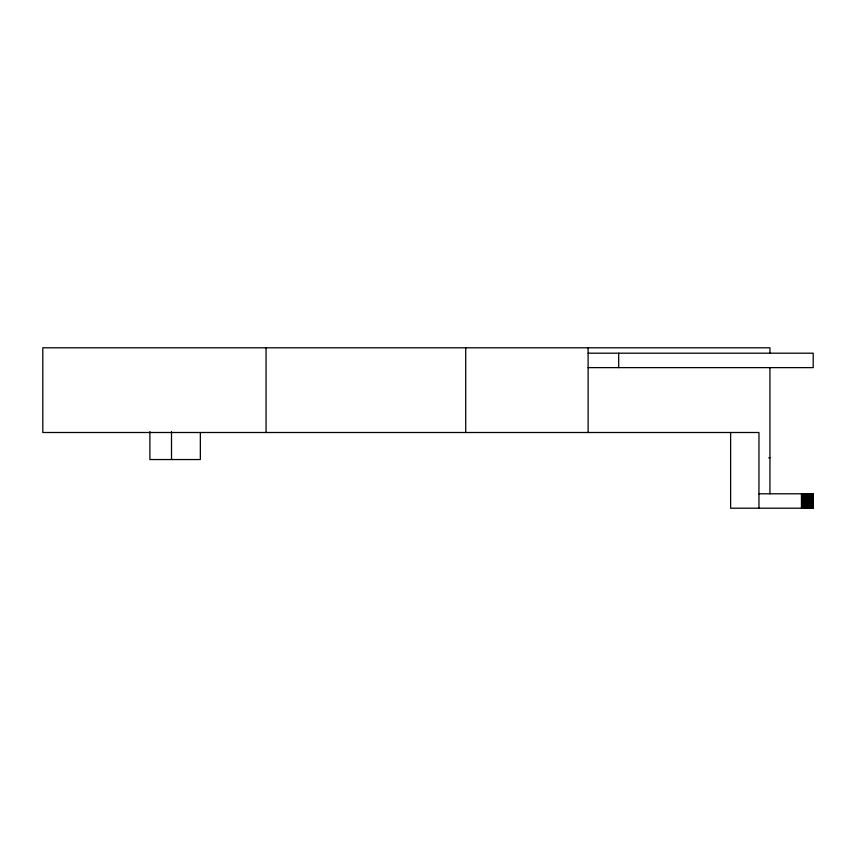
<?xml version="1.0" encoding="UTF-8"?>
<svg xmlns="http://www.w3.org/2000/svg" width="856" height="856" viewBox="0 0 856 856"><rect width="100%" height="100%" fill="white"/><g stroke="black" fill="none" stroke-linecap="round" stroke-linejoin="round"><path stroke-width="1.28" d="M588.115 353.196L813.2 353.196L813.2 367.62L588.115 367.62M768.72 457.746L769.94 457.746M758.962 493.794L813.2 493.794L813.2 508.207L730.628 508.207L730.628 432.505M813.04 493.794L813.04 508.207M812.868 493.794L812.868 508.207M812.708 493.794L812.708 508.207M812.547 493.794L812.547 508.207M812.387 493.794L812.387 508.207M812.216 493.794L812.216 508.207M811.895 493.794L812.055 508.207M811.402 493.794L811.402 508.207M810.91 493.794L810.91 508.207M810.418 493.794L810.418 508.207M809.926 493.794L809.926 508.207M809.444 493.794L809.444 508.207M808.952 493.794L808.952 508.207M808.46 493.794L808.46 508.207M807.968 493.794L807.968 508.207M807.155 493.794L807.155 508.207M806.341 493.794L806.341 508.207M805.528 493.794L805.528 508.207M804.715 493.794L804.715 508.207M803.891 493.794L803.891 508.207M803.078 493.794L803.078 508.207M802.265 493.794L802.265 508.207M801.451 493.794L801.451 508.207M769.94 353.196L769.94 347.793L42.8 347.793L42.8 432.505L758.962 432.505L758.962 508.207M769.94 367.62L769.94 493.794M618.685 353.196L618.685 367.62M588.115 347.793L588.115 432.505M465.718 347.793L465.718 432.505M266.066 347.793L266.066 432.505M200.347 432.505L200.347 459.544L149.886 459.544L149.886 431.606M171.51 431.606L171.51 459.544"/></g></svg>
